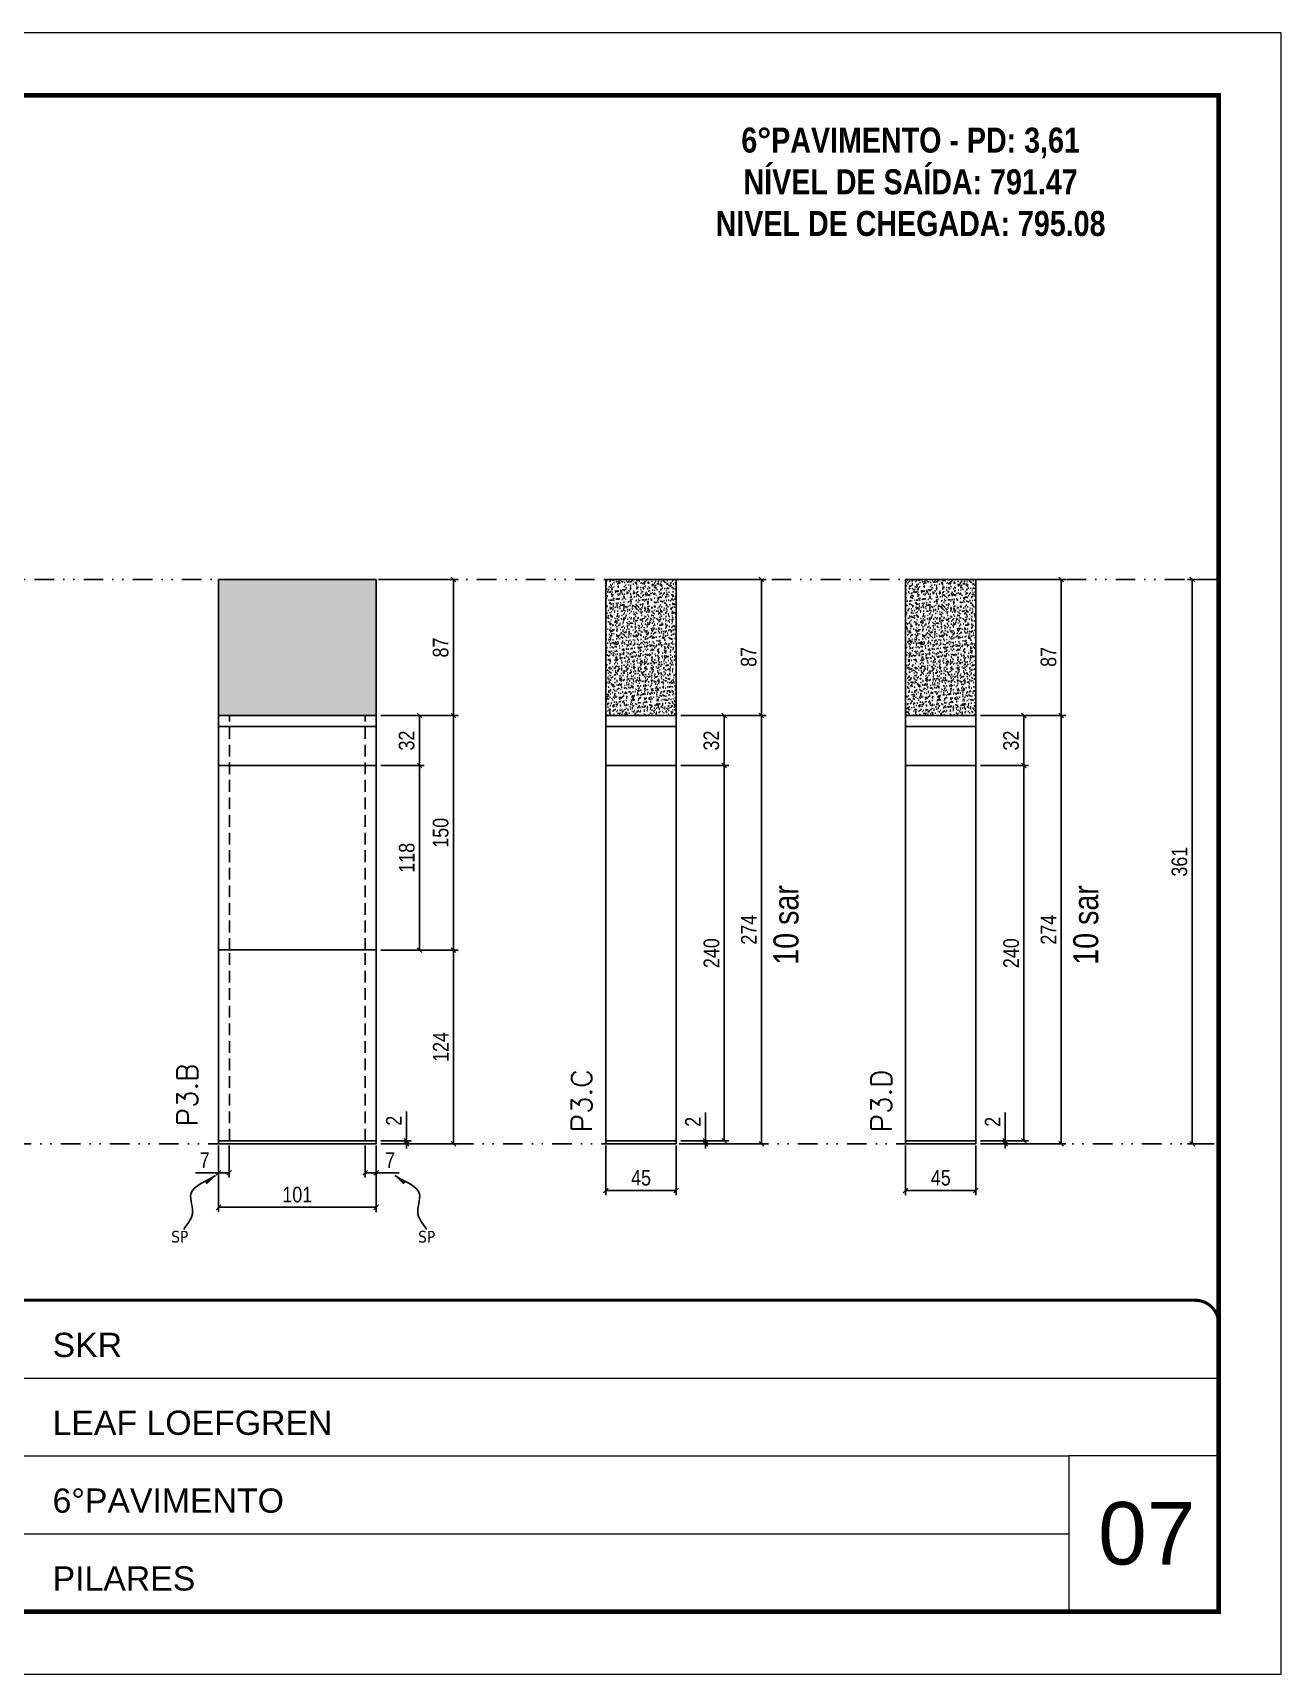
# Model space of a CAD drawing. Extents: x 14400 to 27878, y -21631 to 6985.
# Drawn here: x 18283 to 19082, y 4786 to 5836 of the extents above; entities that cross this region are included whole.
import ezdxf

# ---------------------------------------------------------------- set-up
doc = ezdxf.new("R2010")
doc.units = 0
for name, pattern in [('CONTINUO', [0]), ('DASHED', [0.75, 0.5, -0.25]), ('DIVIDE2', [0.625, 0.25, -0.125, 0, -0.125, 0, -0.125]), ('HIDDEN', [0.375, 0.25, -0.125])]:
    doc.linetypes.add(name, pattern=pattern)
for name, color, linetype, lineweight in [('CARIMBO', 255, 'Continuous', 9), ('Folhas', 255, 'Continuous', 9), ('SARRAFO DE PRESSAO', 251, 'DASHED', 9), ('Texto Seção', 7, 'Continuous', 15)]:
    doc.layers.add(name, color=color, linetype=linetype, lineweight=lineweight)
for name, color, linetype in [('COTA', 241, 'Continuous'), ('NOMENCLATURA', 7, 'Continuous'), ('Nível', 160, 'Continuous'), ('Painéis', 200, 'Continuous'), ('SARR_2.2x7', 40, 'Continuous'), ('Sarrafo de Pressão', 42, 'HIDDEN'), ('texto', 7, 'Continuous')]:
    doc.layers.add(name, color=color, linetype=linetype)
doc.styles.add('ARIAL', font='arial.ttf')
doc.styles.add('ARIAL_NARROW', font='ARIALN.TTF', dxfattribs={"height": 0.2})
doc.styles.add('COTA TECNICA', font='techl___.ttf', dxfattribs={"height": 10})
doc.styles.add('COTA TECNICA-50', font='techl___.ttf', dxfattribs={"height": 10})
doc.styles.add('REGUA-120', font='ROMANS.shx', dxfattribs={"height": 15})
doc.styles.add('ROMANC', font='techb___.ttf', dxfattribs={"height": 2.5})
doc.styles.get("Standard").update_dxf_attribs({"font": 'arial.ttf'})
doc.dimstyles.new('COTA PAINEL-50', dxfattribs={"dimtxt": 10, "dimasz": 3, "dimexe": 3, "dimexo": 3, "dimgap": 3, "dimtad": 1, "dimdec": 1, "dimzin": 12, "dimdsep": 46, "dimtxsty": 'COTA TECNICA-50', "dimblk1": 'OBLIQUE', "dimblk2": 'OBLIQUE', "dimsah": 1, "dimcen": 0.9, "dimclrd": 4, "dimclre": 4, "dimclrt": 240, "dimadec": 1, "dimazin": 3, "dimtfac": 1, "dimtdec": 1, "dimtmove": 0, "dimatfit": 3, "dimfxl": 1, "dimtolj": 1, "dimtzin": 12, "dimarcsym": 0})
doc.dimstyles.new('PAINEL', dxfattribs={"dimtxt": 10, "dimasz": 3, "dimexe": 3, "dimexo": 3, "dimgap": 3, "dimtad": 1, "dimdec": 1, "dimzin": 12, "dimdsep": 46, "dimtxsty": 'COTA TECNICA', "dimblk1": 'OBLIQUE', "dimblk2": 'OBLIQUE', "dimsah": 1, "dimcen": 0.9, "dimclrd": 4, "dimclre": 4, "dimclrt": 240, "dimadec": 1, "dimazin": 3, "dimtfac": 1, "dimtdec": 1, "dimtmove": 0, "dimatfit": 3, "dimfxl": 1, "dimtolj": 1, "dimtzin": 12, "dimarcsym": 0})
doc.dimstyles.get("Standard").update_dxf_attribs({"dimtxt": 0.18, "dimasz": 0.18, "dimexe": 0.18, "dimexo": 0.0625, "dimgap": 0.09, "dimtad": 0, "dimtih": 1, "dimtoh": 1, "dimdec": 4, "dimzin": 0, "dimdsep": 46, "dimtxsty": 'Standard', "dimcen": 0.09, "dimadec": 0, "dimazin": 0, "dimtfac": 1, "dimtdec": 4, "dimtofl": 0, "dimtmove": 0, "dimatfit": 3, "dimfxl": 1, "dimtolj": 1, "dimtzin": 0, "dimarcsym": 0})

# ---------------------------------------------------------------- blocks, each defined once
blk = doc.blocks.new('9999999999')
at = {"color": 30, "linetype": 'CONTINUO'}
for p, q in [((98564.6, 34379.6), (99584, 34379.6)), ((98564.6, 34329.8), (99488, 34329.8)), ((99584, 34329.8), (99488, 34329.8)), ((99488, 34329.8), (99488, 34230.2)), ((98564.6, 34280), (99488, 34280))]:
    blk.add_line(p, q, dxfattribs=at)
at = {"color": 30, "linetype": 'CONTINUO', "const_width": 2}
blk.add_lwpolyline([(99584, 34230.2), (99584, 34414.4, 0.414214), (99569, 34429.4), (98229, 34429.4, 0.414214), (98214, 34414.4), (98214, 34245.2, 0.414214), (98229, 34230.2), (99584, 34230.2)], format="xyb", dxfattribs=at)
at = {"layer": 'Folhas'}
blk.add_lwpolyline([(98139, 34190.2), (99624, 34190.2), (99624, 35240.2), (98139, 35240.2)], close=True, dxfattribs=at)
at = {"layer": 'Folhas', "color": 30, "const_width": 3}
blk.add_lwpolyline([(98214, 34230.2), (99584, 34230.2), (99584, 35200.2), (98214, 35200.2)], close=True, dxfattribs=at)
at = {"color": 7, "linetype": 'Continuous', "ltscale": 5, "style": 'ARIAL'}
for s, height, p in [('SKR', 15.48, (98837.7, 34393.1)), ('LEAF LOEFGREN', 15.483, (98837.7, 34343.3)), ('6°PAVIMENTO', 15.483, (98837.7, 34293.5)), ('PILARES', 15.48, (98837.7, 34243.7))]:
    blk.add_text(s, height=height, dxfattribs=at).set_placement(p)
blk = doc.blocks.new('_Oblique')
at = {"color": 0, "linetype": 'ByBlock', "lineweight": -2}
blk.add_line((-0.5, -0.5), (0.5, 0.5), dxfattribs=at)
blk = doc.blocks.new('*D2508')
at = {"layer": 'COTA', "color": 4, "lineweight": -2, "transparency": 16777216}
for p, q in [((19039, 5486.4), (19022.1, 5486.4)), ((19025.1, 5125.4), (19025.1, 5486.4)), ((19039, 5125.4), (19022.1, 5125.4))]:
    blk.add_line(p, q, dxfattribs=at)
at = {"layer": 'Defpoints', "color": 0, "transparency": 16777216}
for p in [(19025.1, 5486.4), (19042, 5486.4), (19042, 5125.4)]:
    blk.add_point(p, dxfattribs=at)
at = {"layer": 'COTA', "color": 4, "lineweight": -2, "transparency": 16777216, "xscale": 3, "yscale": 3, "zscale": 3}
for p, rotation in [((19025.1, 5486.4), 90), ((19025.1, 5125.4), 270)]:
    blk.add_blockref('_Oblique', p, dxfattribs=dict(at, rotation=rotation))
at = {"layer": 'COTA', "color": 240, "transparency": 16777216, "insert": (19016.9, 5305.9), "char_height": 10, "attachment_point": 5, "rotation": 90, "style": 'COTA TECNICA'}
blk.add_mtext('\\A1;361', dxfattribs=at)
blk = doc.blocks.new('*D2491')
at = {"layer": 'COTA', "color": 4, "lineweight": -2, "transparency": 16777216}
for p, q in [((18401.8, 5124.4), (18401.8, 5081.8)), ((18502.8, 5124.4), (18502.8, 5081.8)), ((18502.8, 5084.8), (18401.8, 5084.8))]:
    blk.add_line(p, q, dxfattribs=at)
at = {"layer": 'Defpoints', "color": 0, "transparency": 16777216}
for p in [(18401.8, 5127.4), (18502.8, 5127.4), (18401.8, 5084.8)]:
    blk.add_point(p, dxfattribs=at)
at = {"layer": 'COTA', "color": 4, "lineweight": -2, "transparency": 16777216, "xscale": 3, "yscale": 3, "zscale": 3, "rotation": 180}
blk.add_blockref('_Oblique', (18401.8, 5084.8), dxfattribs=at)
at = {"layer": 'COTA', "color": 4, "lineweight": -2, "transparency": 16777216, "xscale": 3, "yscale": 3, "zscale": 3}
blk.add_blockref('_Oblique', (18502.8, 5084.8), dxfattribs=at)
at = {"layer": 'COTA', "color": 240, "transparency": 16777216, "insert": (18452.3, 5092.9), "char_height": 10, "attachment_point": 5, "style": 'COTA TECNICA'}
blk.add_mtext('\\A1;101', dxfattribs=at)
blk = doc.blocks.new('*D2492')
at = {"layer": 'COTA', "color": 4, "lineweight": -2, "transparency": 16777216}
for p, q in [((18495.8, 5124.4), (18495.8, 5103.9)), ((18502.8, 5122.4), (18502.8, 5103.9)), ((18495.8, 5106.9), (18502.8, 5106.9)), ((18502.8, 5106.9), (18517.6, 5106.9))]:
    blk.add_line(p, q, dxfattribs=at)
at = {"layer": 'Defpoints', "color": 0, "transparency": 16777216}
for p in [(18495.8, 5127.4), (18502.8, 5125.4), (18502.8, 5106.9)]:
    blk.add_point(p, dxfattribs=at)
at = {"layer": 'COTA', "color": 4, "lineweight": -2, "transparency": 16777216, "xscale": 3, "yscale": 3, "zscale": 3, "rotation": 180}
blk.add_blockref('_Oblique', (18495.8, 5106.9), dxfattribs=at)
at = {"layer": 'COTA', "color": 4, "lineweight": -2, "transparency": 16777216, "xscale": 3, "yscale": 3, "zscale": 3}
blk.add_blockref('_Oblique', (18502.8, 5106.9), dxfattribs=at)
at = {"layer": 'COTA', "color": 240, "transparency": 16777216, "insert": (18511.7, 5115), "char_height": 10, "attachment_point": 5, "style": 'COTA TECNICA-50'}
blk.add_mtext('\\A1;7', dxfattribs=at)
blk = doc.blocks.new('*D2493')
at = {"layer": 'COTA', "color": 4, "lineweight": -2, "transparency": 16777216}
for p, q in [((18408.8, 5124.4), (18408.8, 5103.9)), ((18401.8, 5122.4), (18401.8, 5103.9)), ((18401.8, 5106.9), (18387.1, 5106.9)), ((18408.8, 5106.9), (18401.8, 5106.9))]:
    blk.add_line(p, q, dxfattribs=at)
at = {"layer": 'Defpoints', "color": 0, "transparency": 16777216}
for p in [(18401.8, 5125.4), (18408.8, 5127.4), (18401.8, 5106.9)]:
    blk.add_point(p, dxfattribs=at)
at = {"layer": 'COTA', "color": 4, "lineweight": -2, "transparency": 16777216, "xscale": 3, "yscale": 3, "zscale": 3, "rotation": 180}
blk.add_blockref('_Oblique', (18401.8, 5106.9), dxfattribs=at)
at = {"layer": 'COTA', "color": 4, "lineweight": -2, "transparency": 16777216, "xscale": 3, "yscale": 3, "zscale": 3}
blk.add_blockref('_Oblique', (18408.8, 5106.9), dxfattribs=at)
at = {"layer": 'COTA', "color": 240, "transparency": 16777216, "insert": (18393, 5115), "char_height": 10, "attachment_point": 5, "style": 'COTA TECNICA-50'}
blk.add_mtext('\\A1;7', dxfattribs=at)
blk = doc.blocks.new('*D2509')
at = {"layer": 'COTA', "color": 4, "linetype": 'ByBlock', "lineweight": -2, "transparency": 16777216}
for p, q in [((18505.8, 5249.4), (18555.2, 5249.4)), ((18552.2, 5125.4), (18552.2, 5249.4)), ((18505.8, 5125.4), (18555.2, 5125.4))]:
    blk.add_line(p, q, dxfattribs=at)
at = {"layer": 'Defpoints', "color": 0, "linetype": 'ByBlock', "transparency": 16777216}
for p in [(18502.8, 5249.4), (18552.2, 5249.4), (18502.8, 5125.4)]:
    blk.add_point(p, dxfattribs=at)
at = {"layer": 'COTA', "color": 4, "linetype": 'ByBlock', "lineweight": -2, "transparency": 16777216, "xscale": 3, "yscale": 3, "zscale": 3}
for p, rotation in [((18552.2, 5249.4), 90), ((18552.2, 5125.4), 270)]:
    blk.add_blockref('_Oblique', p, dxfattribs=dict(at, rotation=rotation))
at = {"layer": 'COTA', "color": 240, "linetype": 'ByBlock', "transparency": 16777216, "insert": (18544.1, 5187.4), "char_height": 10, "attachment_point": 5, "rotation": 90, "style": 'COTA TECNICA'}
blk.add_mtext('\\A1;124', dxfattribs=at)
blk = doc.blocks.new('*D2494')
at = {"layer": 'COTA', "color": 4, "lineweight": -2, "transparency": 16777216}
for p, q in [((18522.1, 5127.4), (18522.1, 5146.2)), ((18505.8, 5127.4), (18525.1, 5127.4)), ((18505.8, 5125.4), (18525.1, 5125.4)), ((18522.1, 5125.4), (18522.1, 5127.4)), ((18522.1, 5125.4), (18522.1, 5122.4))]:
    blk.add_line(p, q, dxfattribs=at)
at = {"layer": 'Defpoints', "color": 0, "transparency": 16777216}
for p in [(18502.8, 5127.4), (18502.8, 5125.4), (18522.1, 5125.4)]:
    blk.add_point(p, dxfattribs=at)
at = {"layer": 'COTA', "color": 4, "lineweight": -2, "transparency": 16777216, "xscale": 3, "yscale": 3, "zscale": 3}
for p, rotation in [((18522.1, 5127.4), 270), ((18522.1, 5125.4), 90)]:
    blk.add_blockref('_Oblique', p, dxfattribs=dict(at, rotation=rotation))
at = {"layer": 'COTA', "color": 240, "transparency": 16777216, "insert": (18514.1, 5140.2), "char_height": 10, "attachment_point": 5, "rotation": 90, "style": 'COTA TECNICA-50'}
blk.add_mtext('\\A1;2', dxfattribs=at)
blk = doc.blocks.new('*D2510')
at = {"layer": 'COTA', "color": 4, "linetype": 'ByBlock', "lineweight": -2, "transparency": 16777216}
for p, q in [((18505.8, 5249.4), (18555.2, 5249.4)), ((18552.2, 5125.4), (18552.2, 5249.4)), ((18505.8, 5125.4), (18555.2, 5125.4))]:
    blk.add_line(p, q, dxfattribs=at)
at = {"layer": 'Defpoints', "color": 0, "linetype": 'ByBlock', "transparency": 16777216}
for p in [(18502.8, 5249.4), (18552.2, 5249.4), (18502.8, 5125.4)]:
    blk.add_point(p, dxfattribs=at)
at = {"layer": 'COTA', "color": 4, "linetype": 'ByBlock', "lineweight": -2, "transparency": 16777216, "xscale": 3, "yscale": 3, "zscale": 3}
for p, rotation in [((18552.2, 5249.4), 90), ((18552.2, 5125.4), 270)]:
    blk.add_blockref('_Oblique', p, dxfattribs=dict(at, rotation=rotation))
at = {"layer": 'COTA', "color": 240, "linetype": 'ByBlock', "transparency": 16777216, "insert": (18544.1, 5187.4), "char_height": 10, "attachment_point": 5, "rotation": 90, "style": 'COTA TECNICA'}
blk.add_mtext('\\A1;124', dxfattribs=at)
blk = doc.blocks.new('*D2511')
at = {"layer": 'COTA', "color": 4, "lineweight": -2, "transparency": 16777216}
for p, q in [((18505.8, 5367.4), (18533.5, 5367.4)), ((18530.5, 5249.4), (18530.5, 5367.4)), ((18505.8, 5249.4), (18533.5, 5249.4))]:
    blk.add_line(p, q, dxfattribs=at)
at = {"layer": 'Defpoints', "color": 0, "transparency": 16777216}
for p in [(18502.8, 5367.4), (18530.5, 5367.4), (18502.8, 5249.4)]:
    blk.add_point(p, dxfattribs=at)
at = {"layer": 'COTA', "color": 4, "lineweight": -2, "transparency": 16777216, "xscale": 3, "yscale": 3, "zscale": 3}
for p, rotation in [((18530.5, 5367.4), 90), ((18530.5, 5249.4), 270)]:
    blk.add_blockref('_Oblique', p, dxfattribs=dict(at, rotation=rotation))
at = {"layer": 'COTA', "color": 240, "transparency": 16777216, "insert": (18522.4, 5308.4), "char_height": 10, "attachment_point": 5, "rotation": 90, "style": 'COTA TECNICA-50'}
blk.add_mtext('\\A1;118', dxfattribs=at)
blk = doc.blocks.new('*D2512')
at = {"layer": 'COTA', "color": 4, "lineweight": -2, "transparency": 16777216}
for p, q in [((18505.8, 5399.4), (18533.5, 5399.4)), ((18530.5, 5367.4), (18530.5, 5399.4)), ((18505.8, 5367.4), (18533.5, 5367.4))]:
    blk.add_line(p, q, dxfattribs=at)
at = {"layer": 'Defpoints', "color": 0, "transparency": 16777216}
for p in [(18502.8, 5399.4), (18530.5, 5399.4), (18502.8, 5367.4)]:
    blk.add_point(p, dxfattribs=at)
at = {"layer": 'COTA', "color": 4, "lineweight": -2, "transparency": 16777216, "xscale": 3, "yscale": 3, "zscale": 3}
for p, rotation in [((18530.5, 5399.4), 90), ((18530.5, 5367.4), 270)]:
    blk.add_blockref('_Oblique', p, dxfattribs=dict(at, rotation=rotation))
at = {"layer": 'COTA', "color": 240, "transparency": 16777216, "insert": (18522.3, 5383.4), "char_height": 10, "attachment_point": 5, "rotation": 90, "style": 'COTA TECNICA'}
blk.add_mtext('\\A1;32', dxfattribs=at)
blk = doc.blocks.new('*D2513')
at = {"layer": 'COTA', "color": 4, "lineweight": -2, "transparency": 16777216}
for p, q in [((18505.8, 5486.4), (18555.2, 5486.4)), ((18552.2, 5399.4), (18552.2, 5486.4)), ((18505.8, 5399.4), (18555.2, 5399.4))]:
    blk.add_line(p, q, dxfattribs=at)
at = {"layer": 'Defpoints', "color": 0, "transparency": 16777216}
for p in [(18502.8, 5486.4), (18552.2, 5486.4), (18502.8, 5399.4)]:
    blk.add_point(p, dxfattribs=at)
at = {"layer": 'COTA', "color": 4, "lineweight": -2, "transparency": 16777216, "xscale": 3, "yscale": 3, "zscale": 3}
for p, rotation in [((18552.2, 5486.4), 90), ((18552.2, 5399.4), 270)]:
    blk.add_blockref('_Oblique', p, dxfattribs=dict(at, rotation=rotation))
at = {"layer": 'COTA', "color": 240, "transparency": 16777216, "insert": (18544.1, 5442.9), "char_height": 10, "attachment_point": 5, "rotation": 90, "style": 'COTA TECNICA'}
blk.add_mtext('\\A1;87', dxfattribs=at)
blk = doc.blocks.new('*D2514')
at = {"layer": 'COTA', "color": 4, "lineweight": -2, "transparency": 16777216}
for p, q in [((18505.8, 5399.4), (18555.2, 5399.4)), ((18552.2, 5249.4), (18552.2, 5399.4)), ((18505.8, 5249.4), (18555.2, 5249.4))]:
    blk.add_line(p, q, dxfattribs=at)
at = {"layer": 'Defpoints', "color": 0, "transparency": 16777216}
for p in [(18502.8, 5399.4), (18552.2, 5399.4), (18502.8, 5249.4)]:
    blk.add_point(p, dxfattribs=at)
at = {"layer": 'COTA', "color": 4, "lineweight": -2, "transparency": 16777216, "xscale": 3, "yscale": 3, "zscale": 3}
for p, rotation in [((18552.2, 5399.4), 90), ((18552.2, 5249.4), 270)]:
    blk.add_blockref('_Oblique', p, dxfattribs=dict(at, rotation=rotation))
at = {"layer": 'COTA', "color": 240, "transparency": 16777216, "insert": (18544.1, 5324.4), "char_height": 10, "attachment_point": 5, "rotation": 90, "style": 'COTA TECNICA'}
blk.add_mtext('\\A1;150', dxfattribs=at)
blk = doc.blocks.new('*D2495')
at = {"layer": 'COTA', "color": 4, "lineweight": -2, "transparency": 16777216}
for p, q in [((18649.8, 5124.4), (18649.8, 5092.5)), ((18694.8, 5124.4), (18694.8, 5092.5)), ((18649.8, 5095.5), (18694.8, 5095.5))]:
    blk.add_line(p, q, dxfattribs=at)
at = {"layer": 'Defpoints', "color": 0, "transparency": 16777216}
for p in [(18649.8, 5127.4), (18694.8, 5127.4), (18694.8, 5095.5)]:
    blk.add_point(p, dxfattribs=at)
at = {"layer": 'COTA', "color": 4, "lineweight": -2, "transparency": 16777216, "xscale": 3, "yscale": 3, "zscale": 3, "rotation": 180}
blk.add_blockref('_Oblique', (18649.8, 5095.5), dxfattribs=at)
at = {"layer": 'COTA', "color": 4, "lineweight": -2, "transparency": 16777216, "xscale": 3, "yscale": 3, "zscale": 3}
blk.add_blockref('_Oblique', (18694.8, 5095.5), dxfattribs=at)
at = {"layer": 'COTA', "color": 240, "transparency": 16777216, "insert": (18672.3, 5103.7), "char_height": 10, "attachment_point": 5, "style": 'COTA TECNICA'}
blk.add_mtext('\\A1;45', dxfattribs=at)
blk = doc.blocks.new('*D2496')
at = {"layer": 'COTA', "color": 4, "lineweight": -2, "transparency": 16777216}
for p, q in [((18713.5, 5127.4), (18713.5, 5145.5)), ((18697.8, 5127.4), (18716.5, 5127.4)), ((18697.8, 5125.4), (18716.5, 5125.4)), ((18713.5, 5125.4), (18713.5, 5127.4)), ((18713.5, 5125.4), (18713.5, 5122.4))]:
    blk.add_line(p, q, dxfattribs=at)
at = {"layer": 'Defpoints', "color": 0, "transparency": 16777216}
for p in [(18694.8, 5127.4), (18694.8, 5125.4), (18713.5, 5127.4)]:
    blk.add_point(p, dxfattribs=at)
at = {"layer": 'COTA', "color": 4, "lineweight": -2, "transparency": 16777216, "xscale": 3, "yscale": 3, "zscale": 3}
for p, rotation in [((18713.5, 5127.4), 270), ((18713.5, 5125.4), 90)]:
    blk.add_blockref('_Oblique', p, dxfattribs=dict(at, rotation=rotation))
at = {"layer": 'COTA', "color": 240, "transparency": 16777216, "insert": (18705.5, 5139.5), "char_height": 10, "attachment_point": 5, "rotation": 90, "style": 'COTA TECNICA-50'}
blk.add_mtext('\\A1;2', dxfattribs=at)
blk = doc.blocks.new('*D2497')
at = {"layer": 'COTA', "color": 4, "lineweight": -2, "transparency": 16777216}
for p, q in [((18697.8, 5399.4), (18752.3, 5399.4)), ((18749.3, 5125.4), (18749.3, 5399.4)), ((18697.8, 5125.4), (18752.3, 5125.4))]:
    blk.add_line(p, q, dxfattribs=at)
at = {"layer": 'Defpoints', "color": 0, "transparency": 16777216}
for p in [(18694.8, 5399.4), (18749.3, 5399.4), (18694.8, 5125.4)]:
    blk.add_point(p, dxfattribs=at)
at = {"layer": 'COTA', "color": 4, "lineweight": -2, "transparency": 16777216, "xscale": 3, "yscale": 3, "zscale": 3}
for p, rotation in [((18749.3, 5399.4), 90), ((18749.3, 5125.4), 270)]:
    blk.add_blockref('_Oblique', p, dxfattribs=dict(at, rotation=rotation))
at = {"layer": 'COTA', "color": 240, "transparency": 16777216, "insert": (18741.3, 5262.4), "char_height": 10, "attachment_point": 5, "rotation": 90, "style": 'COTA TECNICA'}
blk.add_mtext('\\A1;274', dxfattribs=at)
blk = doc.blocks.new('*D2498')
at = {"layer": 'COTA', "color": 4, "lineweight": -2, "transparency": 16777216}
for p, q in [((18697.8, 5486.4), (18752.3, 5486.4)), ((18749.3, 5399.4), (18749.3, 5486.4)), ((18697.8, 5399.4), (18752.3, 5399.4))]:
    blk.add_line(p, q, dxfattribs=at)
at = {"layer": 'Defpoints', "color": 0, "transparency": 16777216}
for p in [(18694.8, 5486.4), (18749.3, 5486.4), (18694.8, 5399.4)]:
    blk.add_point(p, dxfattribs=at)
at = {"layer": 'COTA', "color": 4, "lineweight": -2, "transparency": 16777216, "xscale": 3, "yscale": 3, "zscale": 3}
for p, rotation in [((18749.3, 5486.4), 90), ((18749.3, 5399.4), 270)]:
    blk.add_blockref('_Oblique', p, dxfattribs=dict(at, rotation=rotation))
at = {"layer": 'COTA', "color": 240, "transparency": 16777216, "insert": (18741.2, 5436.9), "char_height": 10, "attachment_point": 5, "rotation": 90, "style": 'COTA TECNICA-50'}
blk.add_mtext('\\A1;87', dxfattribs=at)
blk = doc.blocks.new('*D2517')
at = {"layer": 'COTA', "color": 4, "lineweight": -2, "transparency": 16777216}
for p, q in [((18697.8, 5367.4), (18728.5, 5367.4)), ((18725.5, 5127.4), (18725.5, 5367.4)), ((18697.8, 5127.4), (18728.5, 5127.4))]:
    blk.add_line(p, q, dxfattribs=at)
at = {"layer": 'Defpoints', "color": 0, "transparency": 16777216}
for p in [(18694.8, 5367.4), (18725.5, 5367.4), (18694.8, 5127.4)]:
    blk.add_point(p, dxfattribs=at)
at = {"layer": 'COTA', "color": 4, "lineweight": -2, "transparency": 16777216, "xscale": 3, "yscale": 3, "zscale": 3}
for p, rotation in [((18725.5, 5367.4), 90), ((18725.5, 5127.4), 270)]:
    blk.add_blockref('_Oblique', p, dxfattribs=dict(at, rotation=rotation))
at = {"layer": 'COTA', "color": 240, "transparency": 16777216, "insert": (18717.4, 5247.4), "char_height": 10, "attachment_point": 5, "rotation": 90, "style": 'COTA TECNICA'}
blk.add_mtext('\\A1;240', dxfattribs=at)
blk = doc.blocks.new('*D2518')
at = {"layer": 'COTA', "color": 4, "lineweight": -2, "transparency": 16777216}
for p, q in [((18697.8, 5399.4), (18728.5, 5399.4)), ((18725.5, 5367.4), (18725.5, 5399.4)), ((18697.8, 5367.4), (18728.5, 5367.4))]:
    blk.add_line(p, q, dxfattribs=at)
at = {"layer": 'Defpoints', "color": 0, "transparency": 16777216}
for p in [(18694.8, 5399.4), (18725.5, 5399.4), (18694.8, 5367.4)]:
    blk.add_point(p, dxfattribs=at)
at = {"layer": 'COTA', "color": 4, "lineweight": -2, "transparency": 16777216, "xscale": 3, "yscale": 3, "zscale": 3}
for p, rotation in [((18725.5, 5399.4), 90), ((18725.5, 5367.4), 270)]:
    blk.add_blockref('_Oblique', p, dxfattribs=dict(at, rotation=rotation))
at = {"layer": 'COTA', "color": 240, "transparency": 16777216, "insert": (18717.3, 5383.4), "char_height": 10, "attachment_point": 5, "rotation": 90, "style": 'COTA TECNICA'}
blk.add_mtext('\\A1;32', dxfattribs=at)
blk = doc.blocks.new('*D2499')
at = {"layer": 'COTA', "color": 4, "lineweight": -2, "transparency": 16777216}
for p, q in [((18841.6, 5124.4), (18841.6, 5092.5)), ((18886.6, 5124.4), (18886.6, 5092.5)), ((18841.6, 5095.5), (18886.6, 5095.5))]:
    blk.add_line(p, q, dxfattribs=at)
at = {"layer": 'Defpoints', "color": 0, "transparency": 16777216}
for p in [(18841.6, 5127.4), (18886.6, 5127.4), (18886.6, 5095.5)]:
    blk.add_point(p, dxfattribs=at)
at = {"layer": 'COTA', "color": 4, "lineweight": -2, "transparency": 16777216, "xscale": 3, "yscale": 3, "zscale": 3, "rotation": 180}
blk.add_blockref('_Oblique', (18841.6, 5095.5), dxfattribs=at)
at = {"layer": 'COTA', "color": 4, "lineweight": -2, "transparency": 16777216, "xscale": 3, "yscale": 3, "zscale": 3}
blk.add_blockref('_Oblique', (18886.6, 5095.5), dxfattribs=at)
at = {"layer": 'COTA', "color": 240, "transparency": 16777216, "insert": (18864.1, 5103.7), "char_height": 10, "attachment_point": 5, "style": 'COTA TECNICA'}
blk.add_mtext('\\A1;45', dxfattribs=at)
blk = doc.blocks.new('*D2500')
at = {"layer": 'COTA', "color": 4, "lineweight": -2, "transparency": 16777216}
for p, q in [((18905.3, 5127.4), (18905.3, 5145.5)), ((18889.6, 5127.4), (18908.3, 5127.4)), ((18889.6, 5125.4), (18908.3, 5125.4)), ((18905.3, 5125.4), (18905.3, 5127.4)), ((18905.3, 5125.4), (18905.3, 5122.4))]:
    blk.add_line(p, q, dxfattribs=at)
at = {"layer": 'Defpoints', "color": 0, "transparency": 16777216}
for p in [(18886.6, 5127.4), (18886.6, 5125.4), (18905.3, 5127.4)]:
    blk.add_point(p, dxfattribs=at)
at = {"layer": 'COTA', "color": 4, "lineweight": -2, "transparency": 16777216, "xscale": 3, "yscale": 3, "zscale": 3}
for p, rotation in [((18905.3, 5127.4), 270), ((18905.3, 5125.4), 90)]:
    blk.add_blockref('_Oblique', p, dxfattribs=dict(at, rotation=rotation))
at = {"layer": 'COTA', "color": 240, "transparency": 16777216, "insert": (18897.3, 5139.5), "char_height": 10, "attachment_point": 5, "rotation": 90, "style": 'COTA TECNICA-50'}
blk.add_mtext('\\A1;2', dxfattribs=at)
blk = doc.blocks.new('*D2501')
at = {"layer": 'COTA', "color": 4, "lineweight": -2, "transparency": 16777216}
for p, q in [((18889.6, 5399.4), (18944.2, 5399.4)), ((18941.2, 5125.4), (18941.2, 5399.4)), ((18889.6, 5125.4), (18944.2, 5125.4))]:
    blk.add_line(p, q, dxfattribs=at)
at = {"layer": 'Defpoints', "color": 0, "transparency": 16777216}
for p in [(18886.6, 5399.4), (18941.2, 5399.4), (18886.6, 5125.4)]:
    blk.add_point(p, dxfattribs=at)
at = {"layer": 'COTA', "color": 4, "lineweight": -2, "transparency": 16777216, "xscale": 3, "yscale": 3, "zscale": 3}
for p, rotation in [((18941.2, 5399.4), 90), ((18941.2, 5125.4), 270)]:
    blk.add_blockref('_Oblique', p, dxfattribs=dict(at, rotation=rotation))
at = {"layer": 'COTA', "color": 240, "transparency": 16777216, "insert": (18933.1, 5262.4), "char_height": 10, "attachment_point": 5, "rotation": 90, "style": 'COTA TECNICA'}
blk.add_mtext('\\A1;274', dxfattribs=at)
blk = doc.blocks.new('*D2502')
at = {"layer": 'COTA', "color": 4, "lineweight": -2, "transparency": 16777216}
for p, q in [((18889.6, 5486.4), (18944.2, 5486.4)), ((18941.2, 5399.4), (18941.2, 5486.4)), ((18889.6, 5399.4), (18944.2, 5399.4))]:
    blk.add_line(p, q, dxfattribs=at)
at = {"layer": 'Defpoints', "color": 0, "transparency": 16777216}
for p in [(18886.6, 5486.4), (18941.2, 5486.4), (18886.6, 5399.4)]:
    blk.add_point(p, dxfattribs=at)
at = {"layer": 'COTA', "color": 4, "lineweight": -2, "transparency": 16777216, "xscale": 3, "yscale": 3, "zscale": 3}
for p, rotation in [((18941.2, 5486.4), 90), ((18941.2, 5399.4), 270)]:
    blk.add_blockref('_Oblique', p, dxfattribs=dict(at, rotation=rotation))
at = {"layer": 'COTA', "color": 240, "transparency": 16777216, "insert": (18933.1, 5436.9), "char_height": 10, "attachment_point": 5, "rotation": 90, "style": 'COTA TECNICA-50'}
blk.add_mtext('\\A1;87', dxfattribs=at)
blk = doc.blocks.new('*D2519')
at = {"layer": 'COTA', "color": 4, "lineweight": -2, "transparency": 16777216}
for p, q in [((18889.6, 5367.4), (18920.3, 5367.4)), ((18917.3, 5127.4), (18917.3, 5367.4)), ((18889.6, 5127.4), (18920.3, 5127.4))]:
    blk.add_line(p, q, dxfattribs=at)
at = {"layer": 'Defpoints', "color": 0, "transparency": 16777216}
for p in [(18886.6, 5367.4), (18917.3, 5367.4), (18886.6, 5127.4)]:
    blk.add_point(p, dxfattribs=at)
at = {"layer": 'COTA', "color": 4, "lineweight": -2, "transparency": 16777216, "xscale": 3, "yscale": 3, "zscale": 3}
for p, rotation in [((18917.3, 5367.4), 90), ((18917.3, 5127.4), 270)]:
    blk.add_blockref('_Oblique', p, dxfattribs=dict(at, rotation=rotation))
at = {"layer": 'COTA', "color": 240, "transparency": 16777216, "insert": (18909.2, 5247.4), "char_height": 10, "attachment_point": 5, "rotation": 90, "style": 'COTA TECNICA'}
blk.add_mtext('\\A1;240', dxfattribs=at)
blk = doc.blocks.new('*D2520')
at = {"layer": 'COTA', "color": 4, "lineweight": -2, "transparency": 16777216}
for p, q in [((18889.6, 5399.4), (18920.3, 5399.4)), ((18917.3, 5367.4), (18917.3, 5399.4)), ((18889.6, 5367.4), (18920.3, 5367.4))]:
    blk.add_line(p, q, dxfattribs=at)
at = {"layer": 'Defpoints', "color": 0, "transparency": 16777216}
for p in [(18886.6, 5399.4), (18917.3, 5399.4), (18886.6, 5367.4)]:
    blk.add_point(p, dxfattribs=at)
at = {"layer": 'COTA', "color": 4, "lineweight": -2, "transparency": 16777216, "xscale": 3, "yscale": 3, "zscale": 3}
for p, rotation in [((18917.3, 5399.4), 90), ((18917.3, 5367.4), 270)]:
    blk.add_blockref('_Oblique', p, dxfattribs=dict(at, rotation=rotation))
at = {"layer": 'COTA', "color": 240, "transparency": 16777216, "insert": (18909.1, 5383.4), "char_height": 10, "attachment_point": 5, "rotation": 90, "style": 'COTA TECNICA'}
blk.add_mtext('\\A1;32', dxfattribs=at)

msp = doc.modelspace()

# ---------------------------------------------------------------- hatches: boundary and pattern name
at = {"layer": 'COTA'}
h = msp.add_hatch(dxfattribs=at)
h.set_pattern_fill('AR-CONC', color=256, scale=0.03)
h.set_pattern_definition([(50, (1786.952, 0), (5.4655401, -0.4781726), [0.5715, -6.2865]), (355, (1786.952, 0), (-1.0573026, 5.7317054), [0.4572, -5.0292175]), (100.451445, (1787.4076, -0.04), (4.4082374, 5.2535326), [0.4857003, -5.3427073]), (46.1842, (1786.952, 1.524), (8.1323712, -1.2612698), [0.85725, -9.42975]), (96.63556, (1787.63, 1.419), (7.122124, 7.4227837), [0.7285507, -8.0140682]), (351.18415, (1786.952, 1.524), (7.122124, 7.4227837), [0.685799, -7.543792]), (21, (1787.714, 1.143), (4.5484317, -3.067956), [0.5715, -6.2865]), (326, (1787.714, 1.143), (1.8540609, 5.525639), [0.4572, -5.0292]), (71.451445, (1788.093, 0.8873), (6.4024926, 2.457683), [0.4857003, -5.3426981]), (37.5, (1786.9521, 0), (0.0926581, 2.53665117), [0, -4.96824, 0, -5.1054, 0, -5.04825]), (7.5, (1786.952, 0), (2.00458988, 3.00541724), [0, -2.91084, 0, -4.85394, 0, -1.92405]), (327.5, (1785.2529, 0), (4.06771786, -0.17186232), [0, -1.905, 0, -5.9436, 0, -7.8867]), (317.5, (1784.491, 0), (4.44387544, 0.7627947), [0, -2.4765, 0, -3.94716, 0, -5.6007])])
h.paths.add_polyline_path([(18502.84, 5486.44), (18401.84, 5486.44), (18401.84, 5399.44), (18502.84, 5399.44)])
at = {"layer": 'COTA', "linetype": 'ByBlock'}
h = msp.add_hatch(dxfattribs=at)
h.set_pattern_fill('AR-CONC', color=256, scale=0.03)
h.set_pattern_definition([(50, (1373.3437, 10392.176), (5.4655401, -0.4781726), [0.5715, -6.2865]), (355, (1373.3437, 10392.176), (-1.0573026, 5.7317054), [0.4572, -5.0292175]), (100.451445, (1373.799, 10392.136), (4.4082374, 5.2535326), [0.4857003, -5.3427073]), (46.1842, (1373.344, 10393.7), (8.1323712, -1.2612698), [0.85725, -9.42975]), (96.63556, (1374.021, 10393.595), (7.122124, 7.4227837), [0.7285507, -8.0140682]), (351.18415, (1373.344, 10393.7), (7.122124, 7.4227837), [0.685799, -7.543792]), (21, (1374.1057, 10393.319), (4.5484317, -3.067956), [0.5715, -6.2865]), (326, (1374.1057, 10393.319), (1.8540609, 5.525639), [0.4572, -5.0292]), (71.451445, (1374.4847, 10393.0633), (6.4024926, 2.457683), [0.4857003, -5.3426981]), (37.5, (1373.3437, 10392.176), (0.0926581, 2.53665117), [0, -4.96824, 0, -5.1054, 0, -5.04825]), (7.5, (1373.3437, 10392.176), (2.00458988, 3.00541724), [0, -2.91084, 0, -4.85394, 0, -1.92405]), (327.5, (1371.6444, 10392.176), (4.06771786, -0.17186232), [0, -1.905, 0, -5.9436, 0, -7.8867]), (317.5, (1370.8824, 10392.176), (4.44387544, 0.7627947), [0, -2.4765, 0, -3.94716, 0, -5.6007])])
h.paths.add_polyline_path([(18694.78, 5486.44), (18649.78, 5486.44), (18649.78, 5399.44), (18694.78, 5399.44)])
h = msp.add_hatch(dxfattribs=at)
h.set_pattern_fill('AR-CONC', color=256, scale=0.03)
h.set_pattern_definition([(50, (1569.1526, 10392.176), (5.4655401, -0.4781726), [0.5715, -6.2865]), (355, (1569.1526, 10392.176), (-1.0573026, 5.7317054), [0.4572, -5.0292175]), (100.451445, (1569.608, 10392.136), (4.4082374, 5.2535326), [0.4857003, -5.3427073]), (46.1842, (1569.1526, 10393.7), (8.1323712, -1.2612698), [0.85725, -9.42975]), (96.63556, (1569.83, 10393.595), (7.122124, 7.4227837), [0.7285507, -8.0140682]), (351.18415, (1569.1526, 10393.7), (7.122124, 7.4227837), [0.685799, -7.543792]), (21, (1569.9146, 10393.319), (4.5484317, -3.067956), [0.5715, -6.2865]), (326, (1569.9146, 10393.319), (1.8540609, 5.525639), [0.4572, -5.0292]), (71.451445, (1570.2936, 10393.0633), (6.4024926, 2.457683), [0.4857003, -5.3426981]), (37.5, (1569.1526, 10392.176), (0.0926581, 2.53665117), [0, -4.96824, 0, -5.1054, 0, -5.04825]), (7.5, (1569.1526, 10392.176), (2.00458988, 3.00541724), [0, -2.91084, 0, -4.85394, 0, -1.92405]), (327.5, (1567.4533, 10392.176), (4.06771786, -0.17186232), [0, -1.905, 0, -5.9436, 0, -7.8867]), (317.5, (1566.6913, 10392.176), (4.44387544, 0.7627947), [0, -2.4765, 0, -3.94716, 0, -5.6007])])
h.paths.add_polyline_path([(18886.59, 5486.44), (18841.59, 5486.44), (18841.59, 5399.44), (18886.59, 5399.44)])

# ---------------------------------------------------------------- linework, layer by layer
at = {"layer": 'COTA'}
for p, q in [((18401.84, 5399.44), (18401.84, 5486.44)), ((18401.84, 5486.44), (18502.84, 5486.44)), ((18502.84, 5486.44), (18502.84, 5399.44))]:
    msp.add_line(p, q, dxfattribs=at)
at = {"layer": 'COTA', "linetype": 'ByBlock'}
for p, q in [((18649.78, 5486.44), (18694.78, 5486.44)), ((18649.78, 5399.44), (18649.78, 5486.44)), ((18694.78, 5399.44), (18694.78, 5486.44)), ((18841.59, 5486.44), (18886.59, 5486.44)), ((18841.59, 5399.44), (18841.59, 5486.44)), ((18886.59, 5399.44), (18886.59, 5486.44))]:
    msp.add_line(p, q, dxfattribs=at)
at = {"layer": 'Nível', "color": 4, "linetype": 'DIVIDE2', "ltscale": 50}
for p, q in [((18064, 5486.44), (19041.97, 5486.44)), ((17671.97, 5125.44), (19041.97, 5125.44))]:
    msp.add_line(p, q, dxfattribs=at)
at = {"layer": 'Painéis'}
for p, q in [((18401.84, 5399.44), (18401.84, 5127.44)), ((18502.84, 5399.44), (18401.84, 5399.44)), ((18502.84, 5127.44), (18502.84, 5399.44)), ((18649.78, 5127.44), (18649.78, 5400.2)), ((18649.78, 5399.44), (18694.78, 5399.44)), ((18694.78, 5127.44), (18694.78, 5399.44)), ((18841.59, 5127.44), (18841.59, 5400.2)), ((18841.59, 5399.44), (18886.59, 5399.44)), ((18886.59, 5127.44), (18886.59, 5399.44)), ((18502.84, 5367.44), (18401.84, 5367.44)), ((18649.78, 5367.44), (18694.78, 5367.44)), ((18841.59, 5367.44), (18886.59, 5367.44)), ((18502.84, 5249.44), (18401.84, 5249.44)), ((18401.84, 5127.44), (18502.84, 5127.44)), ((18649.78, 5127.44), (18694.78, 5127.44)), ((18649.78, 5127.44), (18694.78, 5127.44)), ((18649.78, 5125.44), (18649.78, 5127.44)), ((18694.78, 5125.44), (18649.78, 5125.44)), ((18694.78, 5127.44), (18694.78, 5125.44)), ((18841.59, 5127.44), (18886.59, 5127.44)), ((18841.59, 5127.44), (18886.59, 5127.44)), ((18841.59, 5125.44), (18841.59, 5127.44)), ((18886.59, 5125.44), (18841.59, 5125.44)), ((18886.59, 5127.44), (18886.59, 5125.44))]:
    msp.add_line(p, q, dxfattribs=at)
msp.add_lwpolyline([(18502.84, 5127.44), (18401.84, 5127.44), (18401.84, 5125.44), (18502.84, 5125.44)], close=True, dxfattribs=at)
at = {"layer": 'SARR_2.2x7'}
for p, q in [((18502.84, 5392.44), (18401.84, 5392.44)), ((18649.78, 5392.44), (18694.78, 5392.44)), ((18841.59, 5392.44), (18886.59, 5392.44))]:
    msp.add_line(p, q, dxfattribs=at)
at = {"layer": 'Sarrafo de Pressão', "ltscale": 30}
for p, q in [((18408.84, 5249.44), (18408.84, 5399.44)), ((18495.84, 5249.44), (18495.84, 5399.44)), ((18408.84, 5127.44), (18408.84, 5249.44)), ((18495.84, 5127.44), (18495.84, 5249.44))]:
    msp.add_line(p, q, dxfattribs=at)

# ---------------------------------------------------------------- block references
at = {"layer": 'SARRAFO DE PRESSAO', "color": 6, "linetype": 'ByBlock'}
msp.add_blockref('9999999999', (-80542.01, -29404.05), dxfattribs=at)

# ---------------------------------------------------------------- texts
at = {"layer": 'CARIMBO', "style": 'ARIAL'}
msp.add_text('07', height=40, dxfattribs=at).set_placement((18964.83, 4856.3))
at = {"layer": 'NOMENCLATURA', "style": 'ARIAL_NARROW'}
for p in [(18773.06, 5239.97), (18964.87, 5239.97)]:
    msp.add_text('10 sar', height=16, rotation=90, dxfattribs=at).set_placement(p)
at = {"layer": 'NOMENCLATURA', "color": 2, "insert": (18844.81, 5802.21), "char_height": 16, "attachment_point": 2, "style": 'ROMANC'}
msp.add_mtext_dynamic_manual_height_columns('\\P6°PAVIMENTO - PD: 3,61\\PNÍVEL DE SAÍDA: 791.47\\PNIVEL DE CHEGADA: 795.08', width=432.3511, gutter_width=1, heights=[0], dxfattribs=at)
at = {"layer": 'texto', "color": 0, "char_height": 7.5, "attachment_point": 5}
for insert in [(18377.06, 5065.94), (18535.09, 5065.94)]:
    msp.add_mtext('{\\fTahoma|b0|i0|c0|p34;\\C4;SP}', dxfattribs=dict(at, insert=insert))
at = {"layer": 'Texto Seção', "char_height": 13, "width": 285.3299, "attachment_point": 7, "rotation": 90, "style": 'REGUA-120'}
for s, insert in [('P3.B', (18388.37, 5136.69)), ('P3.C', (18640.74, 5132.85)), ('P3.D', (18832.54, 5132.85))]:
    msp.add_mtext(s, dxfattribs=dict(at, insert=insert))

# ---------------------------------------------------------------- dimensions: what is measured, and where the dimension line sits
at = {"layer": 'COTA'}
for base, p1, p2, angle, dimstyle, picture, middle in [((18552.2, 5486.44), (18502.84, 5399.44), (18502.84, 5486.44), 90, 'PAINEL', '*D2513', (18544.11, 5442.94)), ((19025.13, 5486.44), (19041.97, 5125.44), (19041.97, 5486.44), 90, 'PAINEL', '*D2508', (19016.91, 5305.94)), ((18530.52, 5399.44), (18502.84, 5367.44), (18502.84, 5399.44), 90, 'PAINEL', '*D2512', (18522.3, 5383.44)), ((18552.2, 5399.44), (18502.84, 5249.44), (18502.84, 5399.44), 90, 'PAINEL', '*D2514', (18544.1, 5324.44)), ((18530.52, 5367.44), (18502.84, 5249.44), (18502.84, 5367.44), 90, 'COTA PAINEL-50', '*D2511', (18522.43, 5308.44)), ((18725.54, 5367.44), (18694.78, 5127.44), (18694.78, 5367.44), 90, 'PAINEL', '*D2517', (18717.44, 5247.44)), ((18917.35, 5367.44), (18886.59, 5127.44), (18886.59, 5367.44), 90, 'PAINEL', '*D2519', (18909.24, 5247.44)), ((18401.84, 5106.93), (18408.84, 5127.44), (18401.84, 5125.44), 180, 'COTA PAINEL-50', '*D2493', (18392.97, 5115))]:
    dim = msp.add_linear_dim(base=base, p1=p1, p2=p2, angle=angle, dimstyle=dimstyle, dxfattribs=at)
    dim.commit()
    dim.dimension.update_dxf_attribs({"geometry": picture, "text_midpoint": middle})
for base, p1, p2, picture, middle in [((18749.34, 5486.44), (18694.78, 5399.44), (18694.78, 5486.44), '*D2498', (18749.34, 5436.94)), ((18941.15, 5486.44), (18886.59, 5399.44), (18886.59, 5486.44), '*D2502', (18941.15, 5436.94)), ((18522.1, 5125.44), (18502.84, 5127.44), (18502.84, 5125.44), '*D2494', (18522.1, 5140.18)), ((18713.48, 5127.44), (18694.78, 5125.44), (18694.78, 5127.44), '*D2496', (18713.48, 5139.49)), ((18905.29, 5127.44), (18886.59, 5125.44), (18886.59, 5127.44), '*D2500', (18905.29, 5139.49))]:
    dim = msp.add_linear_dim(base=base, p1=p1, p2=p2, angle=90, dimstyle='COTA PAINEL-50', dxfattribs=at)
    dim.commit()
    dim.dimension.update_dxf_attribs({"geometry": picture, "text_midpoint": middle, "dimtype": 160})
for base, p1, p2, angle, override, picture, middle in [((18749.34, 5399.44), (18694.78, 5125.44), (18694.78, 5399.44), 90, {"dimarcsym": 2}, '*D2497', (18741.27, 5262.44)), ((18725.54, 5399.44), (18694.78, 5367.44), (18694.78, 5399.44), 90, {"dimtmove": 1}, '*D2518', (18717.32, 5383.44)), ((18941.15, 5399.44), (18886.59, 5125.44), (18886.59, 5399.44), 90, {"dimarcsym": 2}, '*D2501', (18933.08, 5262.44)), ((18917.35, 5399.44), (18886.59, 5367.44), (18886.59, 5399.44), 90, {"dimtmove": 1}, '*D2520', (18909.13, 5383.44)), ((18401.84, 5084.76), (18502.84, 5127.44), (18401.84, 5127.44), 180, {"dimarcsym": 2}, '*D2491', (18452.34, 5092.86))]:
    dim = msp.add_linear_dim(base=base, p1=p1, p2=p2, angle=angle, dimstyle='PAINEL', override=override, dxfattribs=at)
    dim.commit()
    dim.dimension.update_dxf_attribs({"geometry": picture, "text_midpoint": middle})
at = {"layer": 'COTA', "linetype": 'ByBlock'}
for picture in ['*D2509', '*D2510']:
    dim = msp.add_aligned_dim(p1=(18502.84, 5125.44), p2=(18502.84, 5249.44), distance=-49.37, dimstyle='PAINEL', dxfattribs=at)
    dim.commit()
    dim.dimension.update_dxf_attribs({"geometry": picture, "text_midpoint": (18544.13, 5187.44)})
at = {"layer": 'COTA'}
dim = msp.add_linear_dim(base=(18502.84, 5106.93), p1=(18495.84, 5127.44), p2=(18502.84, 5125.44), dimstyle='COTA PAINEL-50', dxfattribs=at)
dim.commit()
dim.dimension.update_dxf_attribs({"geometry": '*D2492', "text_midpoint": (18511.7, 5115)})
for base, p1, p2, picture, middle in [((18694.78, 5095.54), (18649.78, 5127.44), (18694.78, 5127.44), '*D2495', (18672.28, 5103.65)), ((18886.59, 5095.54), (18841.59, 5127.44), (18886.59, 5127.44), '*D2499', (18864.09, 5103.65))]:
    dim = msp.add_linear_dim(base=base, p1=p1, p2=p2, dimstyle='PAINEL', override={"dimarcsym": 2}, dxfattribs=at)
    dim.commit()
    dim.dimension.update_dxf_attribs({"geometry": picture, "text_midpoint": middle})

# ---------------------------------------------------------------- leaders
at = {"layer": 'COTA', "path_type": 1}
for points in [[(18400.01, 5105.25), (18384.22, 5093.42), (18385.15, 5080.41), (18379.6, 5070.63)], [(18514.67, 5105.25), (18530.45, 5093.42), (18529.53, 5080.41), (18535.08, 5070.63)]]:
    msp.add_leader(points, dimstyle='Standard', override={"dimasz": 8}, dxfattribs=at)

doc.saveas('drawing.dxf')
